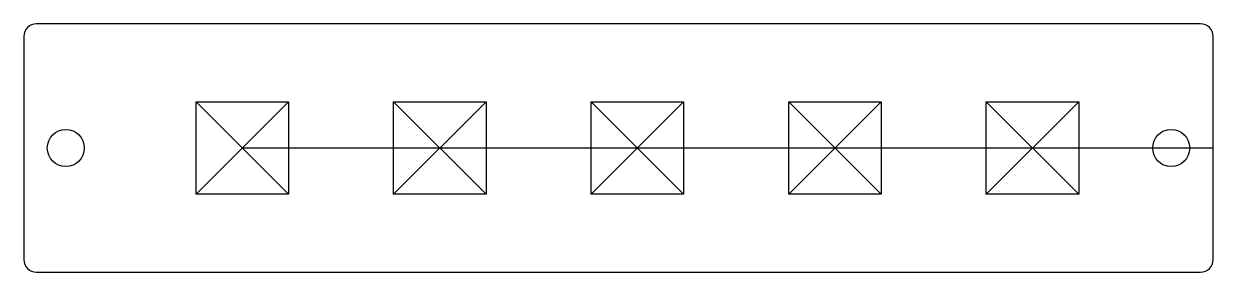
# Model space of a CAD drawing. Header units: millimetres. Extents: x -92 to 50, y -100 to -70.
import ezdxf

# ---------------------------------------------------------------- set-up
doc = ezdxf.new("R2010")
doc.units = ezdxf.units.MM
doc.layers.get('0').update_dxf_attribs({"linetype": 'CONTINUOUS'})

msp = doc.modelspace()

# ---------------------------------------------------------------- linework, layer by layer
for p, q in [((-71, -79.75), (-60, -90.75)), ((-60, -79.75), (-71, -90.75)), ((-47.5, -79.75), (-36.5, -90.75)), ((-36.5, -79.75), (-47.5, -90.75)), ((-24, -79.75), (-13, -90.75)), ((-13, -79.75), (-24, -90.75)), ((-0.5, -79.75), (10.5, -90.75)), ((10.5, -79.75), (-0.5, -90.75)), ((23, -79.75), (34, -90.75)), ((34, -79.75), (23, -90.75)), ((-42, -85.25), (-65.5, -85.25)), ((-18.5, -85.25), (-42, -85.25)), ((5, -85.25), (-18.5, -85.25)), ((28.5, -85.25), (5, -85.25)), ((50, -85.25), (28.5, -85.25))]:
    msp.add_line(p, q)
msp.add_lwpolyline([(-91.5, -72), (-91.5, -98.5, 0.414214), (-90, -100), (48.5, -100, 0.414214), (50, -98.5), (50, -72, 0.414214), (48.5, -70.5), (-90, -70.5, 0.414214)], format="xyb", close=True)
for points in [[(-71, -79.75), (-60, -79.75), (-60, -90.75), (-71, -90.75)], [(-47.5, -79.75), (-36.5, -79.75), (-36.5, -90.75), (-47.5, -90.75)], [(-24, -79.75), (-13, -79.75), (-13, -90.75), (-24, -90.75)], [(-0.5, -79.75), (10.5, -79.75), (10.5, -90.75), (-0.5, -90.75)], [(23, -79.75), (34, -79.75), (34, -90.75), (23, -90.75)]]:
    msp.add_lwpolyline(points, close=True)
for centre in [(-86.5, -85.25), (45, -85.25)]:
    msp.add_circle(centre, 2.2)

doc.saveas('drawing.dxf')
